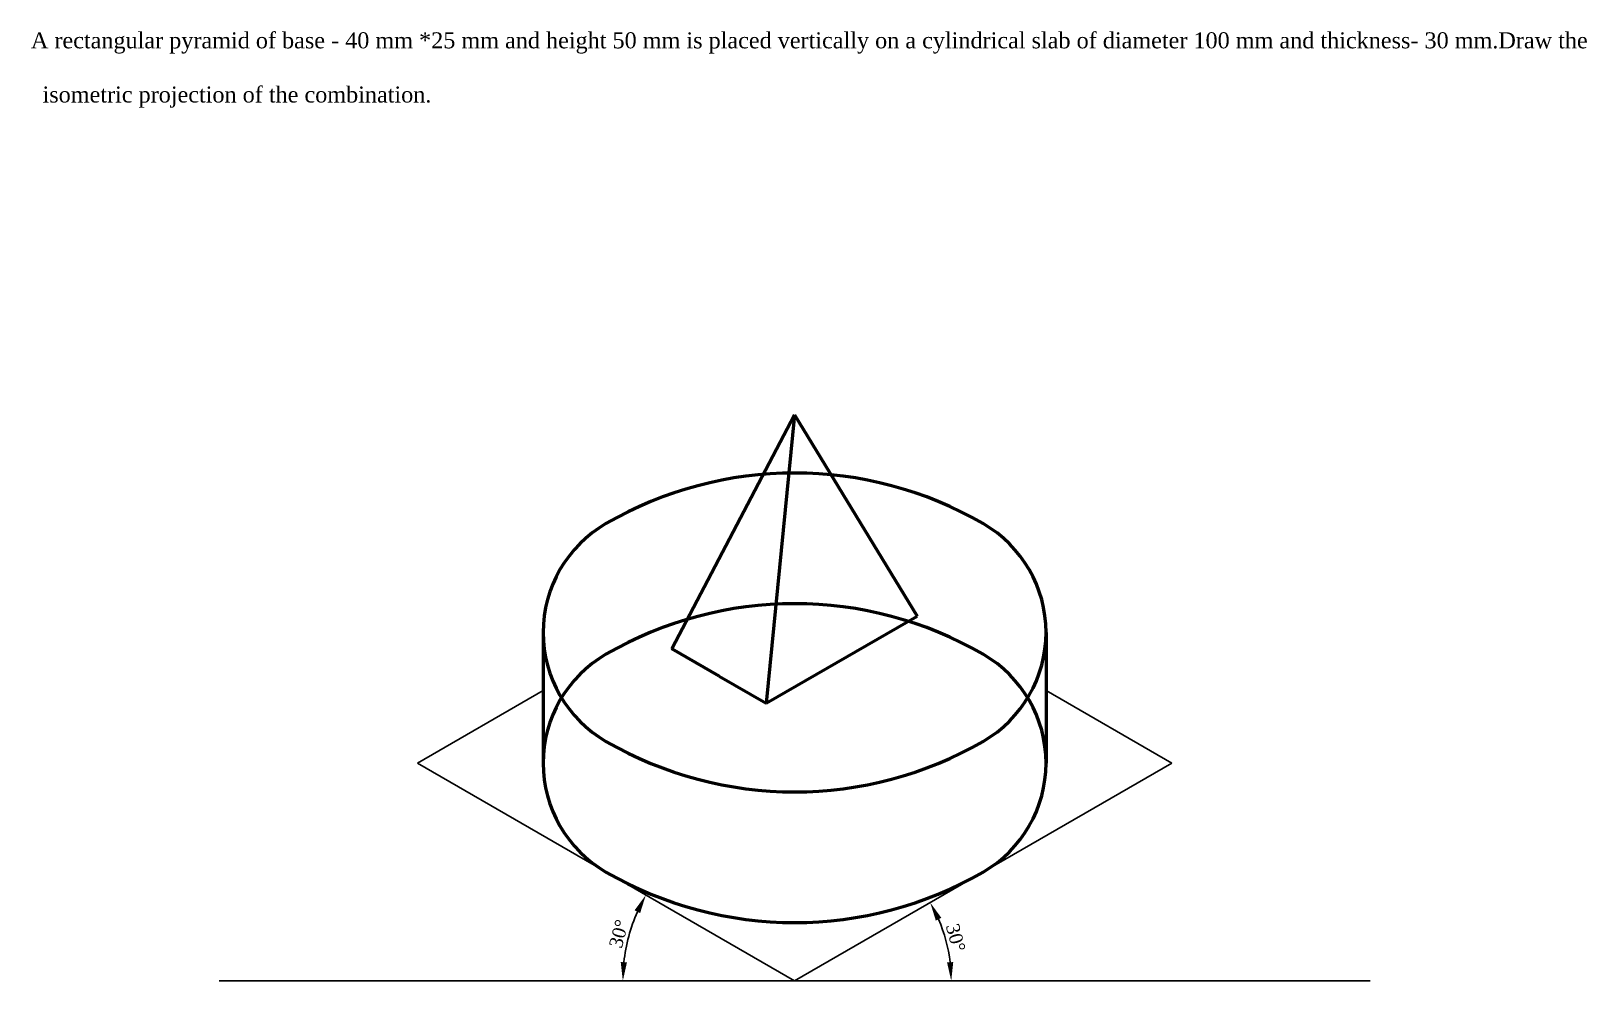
# Paper-space layout 'Layout19' of a CAD drawing. Header units: millimetres. Extents: x 5 to 296, y 25 to 203.
import ezdxf

# ---------------------------------------------------------------- set-up
doc = ezdxf.new("R2010")
doc.units = ezdxf.units.MM
doc.header["$LTSCALE"] = 0.4
doc.styles.get("Standard").update_dxf_attribs({"font": 'times.ttf', "height": 3})
doc.dimstyles.new('ISO-25', dxfattribs={"dimtxt": 2.5, "dimasz": 3.5, "dimexe": 1.25, "dimexo": 0.625, "dimtad": 1, "dimdsep": 46, "dimtxsty": 'Standard', "dimcen": 2.5, "dimadec": 0, "dimazin": 3, "dimtfac": 1, "dimtmove": 0, "dimatfit": 3, "dimfxl": 1, "dimarcsym": 0})

# ---------------------------------------------------------------- blocks, each defined once
blk = doc.blocks.new('*D68')
at = {"color": 0, "lineweight": -2, "transparency": 16777216}
blk.add_arc((147.67, 25.21), 29.35, 6.8363, 23.1637, dxfattribs=at)
at = {"color": 0, "transparency": 16777216}
for points in [[(174.13, 36.5), (175.17, 37.02), (173.08, 39.89)], [(177.39, 28.74), (176.23, 28.67), (177.02, 25.21)]]:
    blk.add_solid(points, dxfattribs=at)
at = {"layer": 'Defpoints', "color": 0, "transparency": 16777216}
for p in [(218.33, 66.01), (176.57, 30.31), (39.83, 25.21), (147.67, 25.21), (255.5, 25.21)]:
    blk.add_point(p, dxfattribs=at)
at = {"color": 0, "transparency": 16777216, "insert": (177.85, 33.3), "char_height": 2.5, "attachment_point": 5, "rotation": 285}
blk.add_mtext('30°', dxfattribs=at)
blk = doc.blocks.new('*D69')
at = {"color": 0, "lineweight": -2, "transparency": 16777216}
blk.add_arc((147.67, 25.21), 32.18, 156.2349, 173.7651, dxfattribs=at)
at = {"color": 0, "transparency": 16777216}
for points in [[(117.69, 38.45), (118.73, 37.92), (119.8, 41.3)], [(116.26, 28.68), (115.09, 28.74), (115.49, 25.21)]]:
    blk.add_solid(points, dxfattribs=at)
at = {"layer": 'Defpoints', "color": 0, "transparency": 16777216}
for p in [(77, 66.01), (117.43, 36.22), (39.83, 25.21), (147.67, 25.21), (255.5, 25.21)]:
    blk.add_point(p, dxfattribs=at)
at = {"color": 0, "transparency": 16777216, "insert": (114.75, 34.04), "char_height": 2.5, "attachment_point": 5, "rotation": 75}
blk.add_mtext('30°', dxfattribs=at)

psp = doc.layouts.new('Layout19')

# ---------------------------------------------------------------- linework, layer by layer
at = {"lineweight": 50}
for p, q in [((147.665, 131.295), (124.698, 87.435)), ((147.665, 131.295), (142.365, 77.235)), ((147.665, 131.295), (170.632, 93.555)), ((142.365, 77.235), (170.632, 93.555)), ((100.554, 90.495), (100.554, 66.015)), ((194.777, 90.495), (194.777, 66.015)), ((133.532, 82.335), (124.698, 87.435)), ((133.532, 82.335), (142.365, 77.235))]:
    psp.add_line(p, q, dxfattribs=at)
for p, q in [((100.554, 79.615), (76.998, 66.015)), ((218.333, 66.015), (194.777, 79.615)), ((76.998, 66.015), (147.665, 25.215)), ((147.665, 25.215), (218.333, 66.015)), ((39.832, 25.215), (255.499, 25.215))]:
    psp.add_line(p, q)
for centre, radius, start, end in [((147.665, 49.695), 70.668, 60, 120), ((124.11, 90.495), 23.556, 120, 240), ((171.221, 90.495), 23.556, 300, 60), ((147.665, 25.215), 70.668, 60, 120), ((124.11, 66.015), 23.556, 120, 240), ((171.221, 66.015), 23.556, 300, 60), ((147.665, 131.295), 70.668, 240, 300), ((147.665, 106.815), 70.668, 240, 300)]:
    psp.add_arc(centre, radius, start, end, dxfattribs=at)

# ---------------------------------------------------------------- texts
for s, p in [('A rectangular pyramid of base - 40 mm *25 mm and height 50 mm is placed vertically on a cylindrical slab of diameter 100 mm and thickness- 30 mm.Draw the ', (4.581, 199.936)), ('isometric projection of the combination.', (6.765, 189.787))]:
    psp.add_text(s, height=3, dxfattribs=at).set_placement(p)

# ---------------------------------------------------------------- dimensions: what is measured, and where the dimension line sits
for base, line2, picture, middle in [((176.571, 30.312), ((147.665, 25.215), (218.333, 66.015)), '*D68', (177.854, 33.304)), ((117.427, 36.221), ((76.998, 66.015), (147.665, 25.215)), '*D69', (114.745, 34.036))]:
    dim = psp.add_angular_dim_2l(base=base, line1=((39.832, 25.215), (255.499, 25.215)), line2=line2, dimstyle='ISO-25')
    dim.commit()
    dim.dimension.update_dxf_attribs({"geometry": picture, "text_midpoint": middle})

doc.saveas('drawing.dxf')
